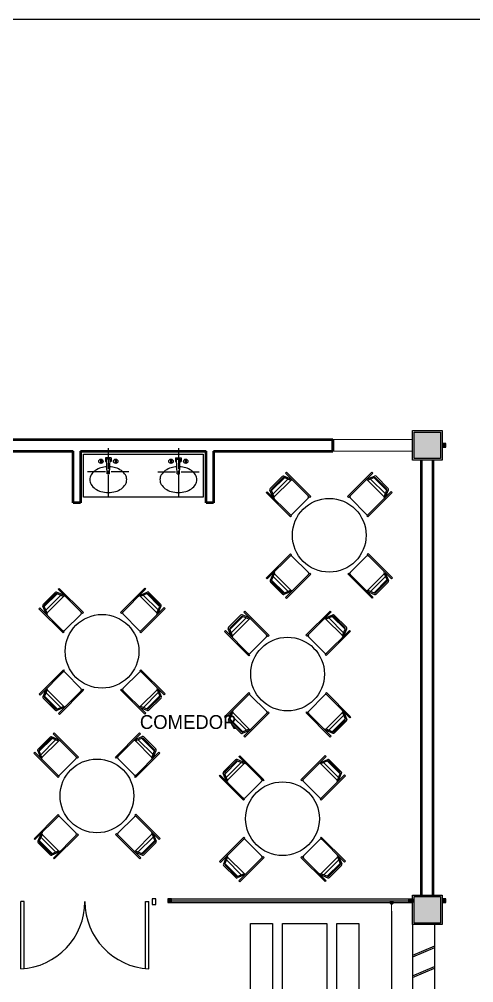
# Model space of a CAD drawing. Header units: millimetres. Extents: x 2523 to 2756, y 378 to 482.
# Drawn here: x 2695.96 to 2702.12, y 389.67 to 402.73 of the extents above; entities that cross this region are included whole.
import ezdxf

# ---------------------------------------------------------------- set-up
doc = ezdxf.new("R2010")
doc.units = ezdxf.units.MM
doc.layers.get('Defpoints').update_dxf_attribs({"color": 8})
for name, color, linetype in [('C-MAESTRA', 253, 'Continuous'), ('CANCEL', 6, 'Continuous'), ('COLUMNAS', 5, 'Continuous'), ('MOB FIJO', 161, 'Continuous'), ('MS', 8, 'Continuous'), ('MUEBLES', 8, 'Continuous'), ('PLANO', 251, 'Continuous'), ('TEXTOS', 3, 'Continuous')]:
    doc.layers.add(name, color=color, linetype=linetype)
doc.layers.add('MUROS', color=7, linetype='Continuous', lineweight=50)
doc.layers.add('murosnuevos', color=5, linetype='Continuous', lineweight=0)
doc.styles.add('Estilo_Generado_2', font='', dxfattribs={"height": 0.125})
doc.styles.add('STYLE1', font='GOTHIC.TTF')
doc.styles.get('Estilo_Generado_2').set_extended_font_data('Arial Occidental')
doc.dimstyles.new('Estilo_Generado__1', dxfattribs={"dimtxt": 0.125, "dimasz": 0.11875, "dimexe": 0.18, "dimexo": 0.2, "dimgap": 0.09, "dimtad": 0, "dimtih": 1, "dimtoh": 1, "dimzin": 0, "dimdsep": 46, "dimtxsty": 'Estilo_Generado_2', "dimblk": 'ARROWHEAD_11', "dimcen": 0.09, "dimse1": 1, "dimse2": 1, "dimclrd": 256, "dimclre": 7, "dimclrt": 7, "dimadec": 0, "dimazin": 0, "dimtfac": 1, "dimtmove": 0, "dimatfit": 3, "dimfxl": 1, "dimtolj": 1, "dimtzin": 0, "dimlwd": -1, "dimarcsym": 0})

# ---------------------------------------------------------------- blocks, each defined once
blk = doc.blocks.new('ARROWHEAD_11')
at = {"color": 0, "linetype": 'Continuous', "lineweight": 0}
blk.add_line((0, 0), (-1, 0), dxfattribs=at)
at = {"color": 0, "linetype": 'Continuous', "lineweight": 0, "const_width": 0.25, "flags": 128}
blk.add_lwpolyline([(-0.125, 0, 1), (0.125, 0, 1)], format="xyb", close=True, dxfattribs=at)
blk = doc.blocks.new('*D461')
at = {"layer": 'C-MAESTRA', "transparency": 16777216}
for p, q in [((2701.011, 390.635), (2701.011, 388.49)), ((2701.011, 386.039), (2701.011, 388.185))]:
    blk.add_line(p, q, dxfattribs=at)
at = {"layer": 'Defpoints', "color": 0, "transparency": 16777216}
for p in [(2701.294, 390.754), (2701.011, 385.921), (2701.294, 385.921)]:
    blk.add_point(p, dxfattribs=at)
at = {"layer": 'C-MAESTRA', "transparency": 16777216, "xscale": 0.11875, "yscale": 0.11875, "zscale": 0.11875}
for p, rotation in [((2701.011, 390.754), 90), ((2701.011, 385.921), 270)]:
    blk.add_blockref('ARROWHEAD_11', p, dxfattribs=dict(at, rotation=rotation))
at = {"layer": 'C-MAESTRA', "color": 7, "transparency": 16777216, "insert": (2701.011, 388.337), "char_height": 0.125, "attachment_point": 5, "style": 'Estilo_Generado_2'}
blk.add_mtext('\\A1;4.83', dxfattribs=at)
blk = doc.blocks.new('COLEXIS')
at = {"layer": 'COLUMNAS'}
blk.add_lwpolyline([(0.2, 0.2), (0.2, -0.2), (-0.2, -0.2), (-0.2, 0.2)], close=True, dxfattribs=at)
blk.add_lwpolyline([(0.2, 0.2), (0.2, -0.2), (-0.2, -0.2), (-0.2, 0.2)], close=True, dxfattribs=at)
blk.add_lwpolyline([(0.2, 0.2), (0.2, -0.2), (-0.2, -0.2), (-0.2, 0.2)], close=True, dxfattribs=at)
at = {"layer": 'COLUMNAS', "color": 251}
blk.add_lwpolyline([(0.18, 0.18), (0.18, -0.18), (-0.18, -0.18), (-0.18, 0.18)], close=True, dxfattribs=at)
blk.add_solid([(-0.18, 0.18), (0.18, 0.18), (-0.18, -0.18), (0.18, -0.18)], dxfattribs=at)

msp = doc.modelspace()

# ---------------------------------------------------------------- linework, layer by layer
at = {"layer": 'CANCEL'}
for p, q in [((2697.9744, 390.8037), (2701.2944, 390.8037)), ((2695.985, 389.8548), (2695.985, 390.7662)), ((2696.0307, 390.7662), (2695.985, 390.7662)), ((2696.0307, 389.8583), (2696.0307, 390.7662)), ((2697.6732, 389.8583), (2697.6732, 390.7662)), ((2697.6732, 390.7662), (2697.7188, 390.7662)), ((2697.7188, 389.8548), (2697.7188, 390.7662)), ((2697.9744, 390.7787), (2701.2944, 390.7787)), ((2697.9744, 390.7537), (2701.2944, 390.7537))]:
    msp.add_line(p, q, dxfattribs=at)
for points in [[(2701.6944, 396.9787), (2701.6944, 396.9287), (2701.7444, 396.9287), (2701.7444, 396.9787)], [(2701.6944, 396.9787), (2701.6944, 396.9287), (2701.7444, 396.9287), (2701.7444, 396.9787)], [(2701.6944, 396.9787), (2701.6944, 396.9287), (2701.7444, 396.9287), (2701.7444, 396.9787)], [(2701.6944, 396.9787), (2701.6944, 396.9287), (2701.7444, 396.9287), (2701.7444, 396.9787)], [(2697.8144, 390.8037), (2697.7644, 390.8037), (2697.7644, 390.7287), (2697.8144, 390.7287)], [(2697.9744, 390.8037), (2697.9744, 390.7537), (2698.0244, 390.7537), (2698.0244, 390.8037)], [(2701.2944, 390.8037), (2701.2944, 390.7537), (2701.2444, 390.7537), (2701.2444, 390.8037)], [(2701.2944, 390.8037), (2701.2944, 390.7537), (2701.2444, 390.7537), (2701.2444, 390.8037)], [(2701.2944, 390.8037), (2701.2944, 390.7537), (2701.2444, 390.7537), (2701.2444, 390.8037)], [(2701.2944, 390.8037), (2701.2944, 390.7537), (2701.2444, 390.7537), (2701.2444, 390.8037)], [(2701.6944, 390.8037), (2701.6944, 390.7537), (2701.7444, 390.7537), (2701.7444, 390.8037)], [(2701.6944, 390.8037), (2701.6944, 390.7537), (2701.7444, 390.7537), (2701.7444, 390.8037)], [(2701.6944, 390.8037), (2701.6944, 390.7537), (2701.7444, 390.7537), (2701.7444, 390.8037)], [(2701.6944, 390.8037), (2701.6944, 390.7537), (2701.7444, 390.7537), (2701.7444, 390.8037)]]:
    msp.add_lwpolyline(points, close=True, dxfattribs=at)
for centre, start, end in [((2695.9394, 390.7662), 272.86598, 0), ((2697.7644, 390.7662), 180, 267.13402)]:
    msp.add_arc(centre, 0.9125, start, end, dxfattribs=at)
for points in [[(2701.6944, 396.9787), (2701.6944, 396.9287), (2701.7444, 396.9787), (2701.7444, 396.9287)], [(2701.6944, 396.9787), (2701.6944, 396.9287), (2701.7444, 396.9787), (2701.7444, 396.9287)], [(2701.6944, 396.9787), (2701.6944, 396.9287), (2701.7444, 396.9787), (2701.7444, 396.9287)], [(2701.6944, 396.9787), (2701.6944, 396.9287), (2701.7444, 396.9787), (2701.7444, 396.9287)], [(2697.9744, 390.8037), (2697.9744, 390.7537), (2698.0244, 390.8037), (2698.0244, 390.7537)], [(2701.2944, 390.8037), (2701.2944, 390.7537), (2701.2444, 390.8037), (2701.2444, 390.7537)], [(2701.2944, 390.8037), (2701.2944, 390.7537), (2701.2444, 390.8037), (2701.2444, 390.7537)], [(2701.2944, 390.8037), (2701.2944, 390.7537), (2701.2444, 390.8037), (2701.2444, 390.7537)], [(2701.2944, 390.8037), (2701.2944, 390.7537), (2701.2444, 390.8037), (2701.2444, 390.7537)], [(2701.6944, 390.8037), (2701.6944, 390.7537), (2701.7444, 390.8037), (2701.7444, 390.7537)], [(2701.6944, 390.8037), (2701.6944, 390.7537), (2701.7444, 390.8037), (2701.7444, 390.7537)], [(2701.6944, 390.8037), (2701.6944, 390.7537), (2701.7444, 390.8037), (2701.7444, 390.7537)], [(2701.6944, 390.8037), (2701.6944, 390.7537), (2701.7444, 390.8037), (2701.7444, 390.7537)]]:
    msp.add_solid(points, dxfattribs=at)
at = {"layer": 'COLUMNAS'}
for points in [[(2701.6944, 397.1537), (2701.6944, 396.7537), (2701.2944, 396.7537), (2701.2944, 397.1537)], [(2701.6944, 397.1537), (2701.6944, 396.7537), (2701.2944, 396.7537), (2701.2944, 397.1537)], [(2701.6944, 390.8537), (2701.6944, 390.4537), (2701.2944, 390.4537), (2701.2944, 390.8537)], [(2701.6944, 390.8537), (2701.6944, 390.4537), (2701.2944, 390.4537), (2701.2944, 390.8537)], [(2701.6944, 390.8537), (2701.6944, 390.4537), (2701.2944, 390.4537), (2701.2944, 390.8537)]]:
    msp.add_lwpolyline(points, close=True, dxfattribs=at)
at = {"layer": 'MOB FIJO'}
for points in [[(2699.0969, 389.4106), (2699.0969, 390.4706), (2699.3969, 390.4706), (2699.3969, 389.4106)], [(2699.5319, 390.4706), (2700.1319, 390.4706), (2700.1319, 389.4106), (2699.5319, 389.4106)], [(2700.2669, 389.4106), (2700.2669, 390.4706), (2700.5669, 390.4706), (2700.5669, 389.4106)]]:
    msp.add_lwpolyline(points, close=True, dxfattribs=at)
at = {"layer": 'MS'}
msp.add_lwpolyline([(2677.5093, 402.7319), (2717.3183, 402.7319)], dxfattribs=at)
at = {"layer": 'MUEBLES'}
for p, q in [((2697.1694, 396.9132), (2697.1694, 396.6325)), ((2698.1194, 396.9132), (2698.1194, 396.6325)), ((2697.0619, 396.7672), (2697.0619, 396.7091)), ((2697.0769, 396.7672), (2697.0769, 396.7091)), ((2697.1544, 396.5682), (2697.1444, 396.7682)), ((2697.1844, 396.5682), (2697.1944, 396.7682)), ((2697.2619, 396.7672), (2697.2619, 396.7091)), ((2697.2769, 396.7672), (2697.2769, 396.7091)), ((2698.0119, 396.7672), (2698.0119, 396.7091)), ((2698.0269, 396.7672), (2698.0269, 396.7091)), ((2698.1044, 396.5682), (2698.0944, 396.7682)), ((2698.1344, 396.5682), (2698.1444, 396.7682)), ((2698.2119, 396.7672), (2698.2119, 396.7091)), ((2698.2269, 396.7672), (2698.2269, 396.7091)), ((2697.1294, 396.5925), (2696.8894, 396.5925)), ((2697.1894, 396.5925), (2697.1494, 396.5925)), ((2697.1844, 396.5682), (2697.1544, 396.5682)), ((2697.1694, 396.6125), (2697.1694, 396.5725)), ((2697.1694, 396.5525), (2697.1694, 396.2632)), ((2697.4494, 396.5925), (2697.2094, 396.5925)), ((2697.8394, 396.5925), (2698.0794, 396.5925)), ((2698.0994, 396.5925), (2698.1394, 396.5925)), ((2698.1044, 396.5682), (2698.1344, 396.5682)), ((2698.1194, 396.6125), (2698.1194, 396.5725)), ((2698.1194, 396.5525), (2698.1194, 396.2632)), ((2698.1594, 396.5925), (2698.3994, 396.5925)), ((2699.5721, 396.5749), (2699.5848, 396.5877)), ((2699.5721, 396.5749), (2699.9012, 396.2458)), ((2699.5848, 396.5877), (2699.914, 396.2585)), ((2700.4141, 396.2604), (2700.7433, 396.5895)), ((2700.4269, 396.2476), (2700.7561, 396.5768)), ((2700.7433, 396.5895), (2700.7561, 396.5768)), ((2699.3655, 396.3683), (2699.5288, 396.5316)), ((2699.3825, 396.3397), (2699.5574, 396.5146)), ((2699.3856, 396.3629), (2699.5342, 396.5115)), ((2699.4024, 396.2924), (2699.6047, 396.4947)), ((2699.6426, 396.4775), (2699.4196, 396.2545)), ((2699.656, 396.491), (2699.5496, 396.5357)), ((2699.6435, 396.4784), (2699.555, 396.5156)), ((2700.6721, 396.4928), (2700.7785, 396.5376)), ((2700.6846, 396.4803), (2700.7731, 396.5175)), ((2700.9085, 396.2564), (2700.6855, 396.4794)), ((2700.7234, 396.4966), (2700.9257, 396.2943)), ((2700.7707, 396.5164), (2700.9456, 396.3415)), ((2700.7939, 396.5134), (2700.9425, 396.3648)), ((2700.7993, 396.5335), (2700.9627, 396.3702)), ((2699.3094, 396.3123), (2699.3222, 396.325)), ((2699.6386, 395.9831), (2699.3094, 396.3123)), ((2699.6513, 395.9959), (2699.3222, 396.325)), ((2699.4061, 396.2411), (2699.3614, 396.3475)), ((2699.4187, 396.2536), (2699.3815, 396.3421)), ((2701.0059, 396.3269), (2700.6768, 395.9977)), ((2701.0187, 396.3141), (2700.6895, 395.985)), ((2700.9094, 396.2555), (2700.9466, 396.344)), ((2700.922, 396.2429), (2700.9667, 396.3494)), ((2701.0059, 396.3269), (2701.0187, 396.3141)), ((2699.8811, 396.239), (2699.6581, 396.016)), ((2699.914, 396.2585), (2699.9012, 396.2458)), ((2700.4269, 396.2476), (2700.4141, 396.2604)), ((2700.6701, 396.0179), (2700.447, 396.2409)), ((2699.6513, 395.9959), (2699.6386, 395.9831)), ((2700.6895, 395.985), (2700.6768, 395.9977)), ((2699.3113, 395.1538), (2699.6404, 395.483)), ((2699.324, 395.1411), (2699.6532, 395.4702)), ((2699.6404, 395.483), (2699.6532, 395.4702)), ((2699.6599, 395.4501), (2699.8829, 395.227)), ((2700.4489, 395.2289), (2700.6719, 395.4519)), ((2700.6786, 395.4721), (2700.6914, 395.4848)), ((2700.6786, 395.4721), (2701.0078, 395.1429)), ((2700.6914, 395.4848), (2701.0206, 395.1557)), ((2699.324, 395.1411), (2699.3113, 395.1538)), ((2699.408, 395.225), (2699.3632, 395.1186)), ((2699.4206, 395.2125), (2699.3834, 395.124)), ((2699.5593, 394.9515), (2699.3844, 395.1264)), ((2699.6066, 394.9714), (2699.4043, 395.1737)), ((2699.4214, 395.2116), (2699.6445, 394.9886)), ((2699.9031, 395.2203), (2699.5739, 394.8912)), ((2699.9158, 395.2076), (2699.5867, 394.8784)), ((2699.9031, 395.2203), (2699.9158, 395.2076)), ((2700.416, 395.2094), (2700.4287, 395.2222)), ((2700.7451, 394.8803), (2700.416, 395.2094)), ((2700.7579, 394.893), (2700.4287, 395.2222)), ((2700.6874, 394.9904), (2700.9104, 395.2134)), ((2700.9276, 395.1755), (2700.7253, 394.9732)), ((2700.9475, 395.1283), (2700.7726, 394.9533)), ((2700.9113, 395.2143), (2700.9485, 395.1258)), ((2700.9238, 395.2269), (2700.9686, 395.1204)), ((2701.0206, 395.1557), (2701.0078, 395.1429)), ((2696.4915, 395.0014), (2696.5043, 395.0141)), ((2696.4915, 395.0014), (2696.8207, 394.6722)), ((2696.5043, 395.0141), (2696.8335, 394.685)), ((2697.3336, 394.6868), (2697.6628, 395.016)), ((2697.3464, 394.674), (2697.6755, 395.0032)), ((2697.6628, 395.016), (2697.6755, 395.0032)), ((2699.5306, 394.9344), (2699.3673, 395.0978)), ((2699.5361, 394.9546), (2699.3874, 395.1032)), ((2699.6453, 394.9877), (2699.5569, 394.9505)), ((2700.6865, 394.9895), (2700.775, 394.9523)), ((2700.9444, 395.105), (2700.7958, 394.9564)), ((2700.9645, 395.0996), (2700.8012, 394.9363)), ((2696.2849, 394.7947), (2696.4482, 394.9581)), ((2696.302, 394.7661), (2696.4769, 394.941)), ((2696.305, 394.7893), (2696.4537, 394.938)), ((2696.3219, 394.7188), (2696.5242, 394.9211)), ((2696.5621, 394.9039), (2696.339, 394.6809)), ((2696.5755, 394.9174), (2696.469, 394.9621)), ((2696.563, 394.9048), (2696.4745, 394.942)), ((2697.5915, 394.9192), (2697.698, 394.964)), ((2697.6041, 394.9067), (2697.6926, 394.9439)), ((2697.828, 394.6828), (2697.605, 394.9058)), ((2697.6429, 394.923), (2697.8452, 394.7207)), ((2697.6902, 394.9429), (2697.8651, 394.768)), ((2697.7134, 394.9398), (2697.862, 394.7912)), ((2697.7188, 394.9599), (2697.8821, 394.7966)), ((2699.6579, 394.9751), (2699.5514, 394.9304)), ((2699.5867, 394.8784), (2699.5739, 394.8912)), ((2700.6739, 394.977), (2700.7804, 394.9322)), ((2700.7579, 394.893), (2700.7451, 394.8803)), ((2696.2289, 394.7387), (2696.2416, 394.7515)), ((2696.558, 394.4095), (2696.2289, 394.7387)), ((2696.5708, 394.4223), (2696.2416, 394.7515)), ((2696.3256, 394.6675), (2696.2809, 394.7739)), ((2696.3382, 394.68), (2696.301, 394.7685)), ((2697.9254, 394.7533), (2697.5963, 394.4242)), ((2697.9382, 394.7406), (2697.609, 394.4114)), ((2697.8289, 394.6819), (2697.8661, 394.7704)), ((2697.8414, 394.6693), (2697.8862, 394.7758)), ((2697.9254, 394.7533), (2697.9382, 394.7406)), ((2696.8005, 394.6655), (2696.5775, 394.4425)), ((2696.8335, 394.685), (2696.8207, 394.6722)), ((2697.3464, 394.674), (2697.3336, 394.6868)), ((2697.5895, 394.4443), (2697.3665, 394.6673)), ((2698.8002, 394.4858), (2698.9635, 394.6491)), ((2698.8173, 394.4572), (2698.9922, 394.6321)), ((2698.8203, 394.4804), (2698.969, 394.629)), ((2698.8372, 394.4099), (2699.0395, 394.6122)), ((2699.0774, 394.595), (2698.8543, 394.372)), ((2699.0908, 394.6085), (2698.9843, 394.6532)), ((2699.0782, 394.5959), (2698.9898, 394.6331)), ((2699.0068, 394.6924), (2699.0196, 394.7052)), ((2699.0068, 394.6924), (2699.336, 394.3633)), ((2699.0196, 394.7052), (2699.3488, 394.376)), ((2699.8489, 394.3779), (2700.1781, 394.707)), ((2699.8617, 394.3651), (2700.1908, 394.6943)), ((2700.1068, 394.6103), (2700.2133, 394.6551)), ((2700.1194, 394.5978), (2700.2079, 394.635)), ((2700.3433, 394.3739), (2700.1203, 394.5969)), ((2700.1582, 394.6141), (2700.3605, 394.4117)), ((2700.1781, 394.707), (2700.1908, 394.6943)), ((2700.2055, 394.6339), (2700.3804, 394.459)), ((2700.2287, 394.6309), (2700.3773, 394.4823)), ((2700.2341, 394.651), (2700.3974, 394.4877)), ((2698.8409, 394.3586), (2698.7961, 394.465)), ((2700.3442, 394.373), (2700.3814, 394.4615)), ((2700.3567, 394.3604), (2700.4015, 394.4669)), ((2696.5708, 394.4223), (2696.558, 394.4095)), ((2697.609, 394.4114), (2697.5963, 394.4242)), ((2698.7442, 394.4298), (2698.7569, 394.4425)), ((2699.0733, 394.1006), (2698.7442, 394.4298)), ((2699.0861, 394.1134), (2698.7569, 394.4425)), ((2698.8535, 394.3711), (2698.8163, 394.4596)), ((2699.3158, 394.3565), (2699.0928, 394.1335)), ((2699.3488, 394.376), (2699.336, 394.3633)), ((2699.8617, 394.3651), (2699.8489, 394.3779)), ((2700.1048, 394.1354), (2699.8818, 394.3584)), ((2700.4407, 394.4444), (2700.1115, 394.1152)), ((2700.4535, 394.4316), (2700.1243, 394.1025)), ((2700.4407, 394.4444), (2700.4535, 394.4316)), ((2699.0861, 394.1134), (2699.0733, 394.1006)), ((2700.1243, 394.1025), (2700.1115, 394.1152)), ((2696.2307, 393.5802), (2696.5599, 393.9094)), ((2696.2435, 393.5675), (2696.5727, 393.8966)), ((2696.5599, 393.9094), (2696.5727, 393.8966)), ((2696.5794, 393.8765), (2696.8024, 393.6535)), ((2697.3684, 393.6553), (2697.5914, 393.8783)), ((2697.5981, 393.8985), (2697.6109, 393.9113)), ((2697.5981, 393.8985), (2697.9273, 393.5693)), ((2697.6109, 393.9113), (2697.94, 393.5821)), ((2696.2435, 393.5675), (2696.2307, 393.5802)), ((2696.3275, 393.6514), (2696.2827, 393.545)), ((2696.34, 393.6389), (2696.3028, 393.5504)), ((2696.4787, 393.3779), (2696.3038, 393.5528)), ((2696.526, 393.3978), (2696.3237, 393.6001)), ((2696.3409, 393.638), (2696.5639, 393.415)), ((2696.8225, 393.6467), (2696.4934, 393.3176)), ((2696.8353, 393.634), (2696.5062, 393.3048)), ((2696.8225, 393.6467), (2696.8353, 393.634)), ((2697.3355, 393.6358), (2697.3482, 393.6486)), ((2697.6646, 393.3067), (2697.3355, 393.6358)), ((2697.6774, 393.3194), (2697.3482, 393.6486)), ((2697.6068, 393.4168), (2697.8299, 393.6399)), ((2697.847, 393.602), (2697.6447, 393.3997)), ((2697.8669, 393.5547), (2697.692, 393.3798)), ((2697.8307, 393.6407), (2697.8679, 393.5523)), ((2697.8433, 393.6533), (2697.8881, 393.5468)), ((2697.94, 393.5821), (2697.9273, 393.5693)), ((2698.746, 393.2713), (2699.0752, 393.6005)), ((2698.7588, 393.2585), (2699.088, 393.5877)), ((2699.0752, 393.6005), (2699.088, 393.5877)), ((2699.0947, 393.5676), (2699.3177, 393.3445)), ((2699.8837, 393.3464), (2700.1067, 393.5694)), ((2700.1134, 393.5896), (2700.1262, 393.6023)), ((2700.1134, 393.5896), (2700.4426, 393.2604)), ((2700.1262, 393.6023), (2700.4553, 393.2732)), ((2696.4501, 393.3609), (2696.2868, 393.5242)), ((2696.4555, 393.381), (2696.3069, 393.5296)), ((2697.606, 393.416), (2697.6944, 393.3788)), ((2697.8639, 393.5315), (2697.7152, 393.3828)), ((2697.884, 393.526), (2697.7207, 393.3627)), ((2696.5774, 393.4016), (2696.4709, 393.3568)), ((2696.5648, 393.4141), (2696.4763, 393.3769)), ((2696.5062, 393.3048), (2696.4934, 393.3176)), ((2697.5934, 393.4034), (2697.6999, 393.3587)), ((2697.6774, 393.3194), (2697.6646, 393.3067)), ((2698.8428, 393.3425), (2698.798, 393.2361)), ((2698.8553, 393.33), (2698.8181, 393.2415)), ((2699.0413, 393.0889), (2698.839, 393.2912)), ((2698.8562, 393.3291), (2699.0792, 393.1061)), ((2699.3378, 393.3378), (2699.0087, 393.0087)), ((2699.3506, 393.3251), (2699.0215, 392.9959)), ((2699.3378, 393.3378), (2699.3506, 393.3251)), ((2699.8507, 393.3269), (2699.8635, 393.3397)), ((2700.1799, 392.9977), (2699.8507, 393.3269)), ((2700.1927, 393.0105), (2699.8635, 393.3397)), ((2700.1221, 393.1079), (2700.3452, 393.3309)), ((2700.3623, 393.293), (2700.16, 393.0907)), ((2700.346, 393.3318), (2700.3832, 393.2433)), ((2700.3586, 393.3444), (2700.4034, 393.2379)), ((2698.7588, 393.2585), (2698.746, 393.2713)), ((2698.9654, 393.0519), (2698.8021, 393.2153)), ((2698.994, 393.069), (2698.8191, 393.2439)), ((2698.9708, 393.0721), (2698.8222, 393.2207)), ((2700.3822, 393.2457), (2700.2073, 393.0708)), ((2700.3792, 393.2225), (2700.2305, 393.0739)), ((2700.3993, 393.2171), (2700.236, 393.0538)), ((2700.4553, 393.2732), (2700.4426, 393.2604)), ((2696.4228, 393.0406), (2696.4355, 393.0534)), ((2696.4228, 393.0406), (2696.7519, 392.7115)), ((2696.4355, 393.0534), (2696.7647, 392.7242)), ((2697.2648, 392.7261), (2697.594, 393.0552)), ((2697.2776, 392.7133), (2697.6068, 393.0425)), ((2697.594, 393.0552), (2697.6068, 393.0425)), ((2699.0927, 393.0926), (2698.9862, 393.0479)), ((2699.0801, 393.1052), (2698.9916, 393.068)), ((2700.1087, 393.0945), (2700.2152, 393.0497)), ((2700.1213, 393.107), (2700.2097, 393.0698)), ((2696.2162, 392.834), (2696.3795, 392.9973)), ((2696.2332, 392.8054), (2696.4081, 392.9803)), ((2696.2363, 392.8286), (2696.3849, 392.9772)), ((2696.2531, 392.7581), (2696.4554, 392.9604)), ((2696.4933, 392.9432), (2696.2703, 392.7202)), ((2696.5068, 392.9566), (2696.4003, 393.0014)), ((2696.4942, 392.9441), (2696.4057, 392.9813)), ((2697.5228, 392.9585), (2697.6293, 393.0033)), ((2697.5354, 392.9459), (2697.6238, 392.9831)), ((2697.7593, 392.722), (2697.5362, 392.9451)), ((2697.5741, 392.9622), (2697.7764, 392.7599)), ((2697.6214, 392.9821), (2697.7963, 392.8072)), ((2697.6446, 392.9791), (2697.7933, 392.8304)), ((2697.6501, 392.9992), (2697.8134, 392.8359)), ((2699.0215, 392.9959), (2699.0087, 393.0087)), ((2700.1927, 393.0105), (2700.1799, 392.9977)), ((2696.1601, 392.778), (2696.1729, 392.7907)), ((2696.4893, 392.4488), (2696.1601, 392.778)), ((2696.5021, 392.4616), (2696.1729, 392.7907)), ((2696.2569, 392.7068), (2696.2121, 392.8132)), ((2696.2694, 392.7193), (2696.2322, 392.8078)), ((2697.8567, 392.7926), (2697.5275, 392.4634)), ((2697.8694, 392.7798), (2697.5403, 392.4507)), ((2697.7601, 392.7212), (2697.7973, 392.8096)), ((2697.7727, 392.7086), (2697.8174, 392.8151)), ((2697.8567, 392.7926), (2697.8694, 392.7798)), ((2696.7318, 392.7047), (2696.5088, 392.4817)), ((2696.7647, 392.7242), (2696.7519, 392.7115)), ((2697.2776, 392.7133), (2697.2648, 392.7261)), ((2697.5208, 392.4836), (2697.2978, 392.7066)), ((2698.7315, 392.5251), (2698.8948, 392.6884)), ((2698.7485, 392.4964), (2698.9234, 392.6713)), ((2698.7516, 392.5197), (2698.9002, 392.6683)), ((2698.7684, 392.4492), (2698.9707, 392.6515)), ((2699.0086, 392.6343), (2698.7856, 392.4113)), ((2699.022, 392.6477), (2698.9156, 392.6925)), ((2699.0095, 392.6352), (2698.921, 392.6724)), ((2698.9381, 392.7317), (2698.9508, 392.7444)), ((2698.9381, 392.7317), (2699.2672, 392.4025)), ((2698.9508, 392.7444), (2699.28, 392.4153)), ((2699.7801, 392.4171), (2700.1093, 392.7463)), ((2699.7929, 392.4044), (2700.1221, 392.7335)), ((2700.0381, 392.6496), (2700.1446, 392.6943)), ((2700.0506, 392.637), (2700.1391, 392.6742)), ((2700.2745, 392.4131), (2700.0515, 392.6361)), ((2700.0894, 392.6533), (2700.2917, 392.451)), ((2700.1093, 392.7463), (2700.1221, 392.7335)), ((2700.1367, 392.6732), (2700.3116, 392.4983)), ((2700.1599, 392.6701), (2700.3086, 392.5215)), ((2700.1653, 392.6902), (2700.3287, 392.5269)), ((2698.7722, 392.3978), (2698.7274, 392.5043)), ((2700.2754, 392.4122), (2700.3126, 392.5007)), ((2700.288, 392.3997), (2700.3327, 392.5061)), ((2696.5021, 392.4616), (2696.4893, 392.4488)), ((2697.5403, 392.4507), (2697.5275, 392.4634)), ((2698.6754, 392.469), (2698.6882, 392.4818)), ((2699.0046, 392.1399), (2698.6754, 392.469)), ((2699.0173, 392.1526), (2698.6882, 392.4818)), ((2698.7847, 392.4104), (2698.7475, 392.4989)), ((2699.2471, 392.3958), (2699.0241, 392.1728)), ((2699.28, 392.4153), (2699.2672, 392.4025)), ((2699.7929, 392.4044), (2699.7801, 392.4171)), ((2700.0361, 392.1746), (2699.8131, 392.3977)), ((2700.372, 392.4836), (2700.0428, 392.1545)), ((2700.3847, 392.4709), (2700.0556, 392.1417)), ((2700.372, 392.4836), (2700.3847, 392.4709)), ((2699.0173, 392.1526), (2699.0046, 392.1399)), ((2700.0556, 392.1417), (2700.0428, 392.1545)), ((2696.162, 391.6195), (2696.4911, 391.9487)), ((2696.1747, 391.6067), (2696.5039, 391.9359)), ((2696.4911, 391.9487), (2696.5039, 391.9359)), ((2696.5106, 391.9157), (2696.7336, 391.6927)), ((2697.2996, 391.6946), (2697.5226, 391.9176)), ((2697.5294, 391.9378), (2697.5421, 391.9505)), ((2697.5294, 391.9378), (2697.8585, 391.6086)), ((2697.5421, 391.9505), (2697.8713, 391.6214)), ((2696.1747, 391.6067), (2696.162, 391.6195)), ((2696.2587, 391.6907), (2696.214, 391.5842)), ((2696.2713, 391.6782), (2696.2341, 391.5897)), ((2696.41, 391.4172), (2696.2351, 391.5921)), ((2696.4573, 391.4371), (2696.255, 391.6394)), ((2696.2722, 391.6773), (2696.4952, 391.4543)), ((2696.7538, 391.686), (2696.4246, 391.3568)), ((2696.7666, 391.6732), (2696.4374, 391.3441)), ((2696.7538, 391.686), (2696.7666, 391.6732)), ((2697.2667, 391.6751), (2697.2795, 391.6879)), ((2697.5959, 391.3459), (2697.2667, 391.6751)), ((2697.6086, 391.3587), (2697.2795, 391.6879)), ((2697.5381, 391.4561), (2697.7611, 391.6791)), ((2697.7783, 391.6412), (2697.576, 391.4389)), ((2697.7982, 391.5939), (2697.6233, 391.419)), ((2697.762, 391.68), (2697.7992, 391.5915)), ((2697.7745, 391.6926), (2697.8193, 391.5861)), ((2697.8713, 391.6214), (2697.8585, 391.6086)), ((2698.6773, 391.3106), (2699.0064, 391.6397)), ((2698.69, 391.2978), (2699.0192, 391.627)), ((2699.0064, 391.6397), (2699.0192, 391.627)), ((2699.0259, 391.6068), (2699.2489, 391.3838)), ((2699.8149, 391.3856), (2700.0379, 391.6087)), ((2700.0447, 391.6288), (2700.0574, 391.6416)), ((2700.0447, 391.6288), (2700.3738, 391.2997)), ((2700.0574, 391.6416), (2700.3866, 391.3124)), ((2696.3814, 391.4001), (2696.218, 391.5634)), ((2696.3868, 391.4202), (2696.2381, 391.5689)), ((2697.7951, 391.5707), (2697.6465, 391.4221)), ((2697.8152, 391.5653), (2697.6519, 391.402)), ((2696.5086, 391.4408), (2696.4022, 391.3961)), ((2696.4961, 391.4534), (2696.4076, 391.4162)), ((2696.4374, 391.3441), (2696.4246, 391.3568)), ((2697.5247, 391.4427), (2697.6311, 391.3979)), ((2697.5372, 391.4552), (2697.6257, 391.418)), ((2697.6086, 391.3587), (2697.5959, 391.3459)), ((2698.774, 391.3818), (2698.7293, 391.2753)), ((2698.7866, 391.3692), (2698.7494, 391.2807)), ((2698.9726, 391.1281), (2698.7703, 391.3304)), ((2698.7874, 391.3683), (2699.0105, 391.1453)), ((2699.2691, 391.3771), (2698.9399, 391.0479)), ((2699.2819, 391.3643), (2698.9527, 391.0352)), ((2699.2691, 391.3771), (2699.2819, 391.3643)), ((2699.782, 391.3662), (2699.7948, 391.3789)), ((2700.1112, 391.037), (2699.782, 391.3662)), ((2700.1239, 391.0498), (2699.7948, 391.3789)), ((2700.0534, 391.1472), (2700.2764, 391.3702)), ((2700.2936, 391.3323), (2700.0913, 391.13)), ((2700.2773, 391.3711), (2700.3145, 391.2826)), ((2700.2898, 391.3836), (2700.3346, 391.2772)), ((2698.69, 391.2978), (2698.6773, 391.3106)), ((2698.8966, 391.0912), (2698.7333, 391.2545)), ((2698.9253, 391.1082), (2698.7504, 391.2832)), ((2698.9021, 391.1113), (2698.7534, 391.2599)), ((2700.3135, 391.285), (2700.1386, 391.1101)), ((2700.3104, 391.2618), (2700.1618, 391.1132)), ((2700.3305, 391.2564), (2700.1672, 391.0931)), ((2700.3866, 391.3124), (2700.3738, 391.2997)), ((2699.0239, 391.1319), (2698.9174, 391.0871)), ((2699.0114, 391.1444), (2698.9229, 391.1072)), ((2700.0399, 391.1337), (2700.1464, 391.089)), ((2700.0525, 391.1463), (2700.141, 391.1091)), ((2698.9527, 391.0352), (2698.9399, 391.0479)), ((2700.1239, 391.0498), (2700.1112, 391.037))]:
    msp.add_line(p, q, dxfattribs=at)
msp.add_lwpolyline([(2696.8344, 396.8337), (2698.4544, 396.8337), (2698.4544, 396.2487), (2696.8344, 396.2487)], close=True, dxfattribs=at)
for centre, radius in [((2697.0694, 396.7382), 0.03), ((2697.2694, 396.7382), 0.03), ((2698.0194, 396.7382), 0.03), ((2698.2194, 396.7382), 0.03), ((2700.165, 395.734), 0.5), ((2697.0845, 394.1604), 0.5), ((2699.5998, 393.8515), 0.5), ((2697.0157, 392.1997), 0.5), ((2699.531, 391.8907), 0.5)]:
    msp.add_circle(centre, radius, dxfattribs=at)
for centre, radius, start, end in [((2697.044, 396.4882), 0.1246, 149.38577, 180), ((2697.1042, 396.4526), 0.1945, 124.99202, 149.38577), ((2697.1436, 396.3962), 0.2633, 106.16949, 124.99202), ((2697.1694, 396.3073), 0.3559, 93.17661, 106.16949), ((2697.1694, 396.3073), 0.3559, 73.83051, 86.82339), ((2697.1952, 396.3962), 0.2633, 55.00798, 73.83051), ((2697.2346, 396.4526), 0.1945, 30.61423, 55.00798), ((2697.2948, 396.4882), 0.1246, 0, 30.61423), ((2697.994, 396.4882), 0.1246, 149.38577, 180), ((2698.0542, 396.4526), 0.1945, 124.99202, 149.38577), ((2698.0936, 396.3962), 0.2633, 106.16949, 124.99202), ((2698.1194, 396.3073), 0.3559, 93.17661, 106.16949), ((2698.1194, 396.3073), 0.3559, 73.83051, 86.82339), ((2698.1452, 396.3962), 0.2633, 55.00798, 73.83051), ((2698.1846, 396.4526), 0.1945, 30.61423, 55.00798), ((2698.2448, 396.4882), 0.1246, 0, 30.61423), ((2697.044, 396.4882), 0.1246, 180, 210.61423), ((2697.1042, 396.5238), 0.1945, 210.61423, 235.00798), ((2697.2346, 396.5238), 0.1945, 304.99202, 329.38577), ((2697.2948, 396.4882), 0.1246, 329.38577, 0), ((2697.994, 396.4882), 0.1246, 180, 210.61423), ((2698.0542, 396.5238), 0.1945, 210.61423, 235.00798), ((2698.1846, 396.5238), 0.1945, 304.99202, 329.38577), ((2698.2448, 396.4882), 0.1246, 329.38577, 0), ((2699.5422, 396.5182), 0.019, 67.19546, 135), ((2699.5476, 396.4981), 0.019, 67.19546, 135), ((2699.656, 396.4641), 0.019, 45, 135), ((2700.6721, 396.4659), 0.019, 45, 135), ((2700.7805, 396.4999), 0.019, 45, 112.80454), ((2700.7859, 396.5201), 0.019, 45, 112.80454), ((2697.1436, 396.5801), 0.2633, 235.00798, 253.83051), ((2697.1694, 396.6691), 0.3559, 253.83051, 270), ((2697.1694, 396.6691), 0.3559, 270, 286.16949), ((2697.1952, 396.5801), 0.2633, 286.16949, 304.99202), ((2698.0936, 396.5801), 0.2633, 235.00798, 253.83051), ((2698.1194, 396.6691), 0.3559, 253.83051, 270), ((2698.1194, 396.6691), 0.3559, 270, 286.16949), ((2698.1452, 396.5801), 0.2633, 286.16949, 304.99202), ((2699.3789, 396.3549), 0.019, 135, 202.80454), ((2699.399, 396.3495), 0.019, 135, 202.80454), ((2700.9291, 396.3513), 0.019, 337.19546, 45), ((2700.9492, 396.3567), 0.019, 337.19546, 45), ((2699.433, 396.2411), 0.019, 135, 225), ((2699.8676, 396.2525), 0.019, 315, 45), ((2700.4605, 396.2543), 0.019, 135, 225), ((2700.8951, 396.2429), 0.019, 315, 45), ((2699.6446, 396.0295), 0.019, 225, 315), ((2700.6835, 396.0313), 0.019, 225, 315), ((2699.6465, 395.4366), 0.019, 45, 135), ((2700.6854, 395.4385), 0.019, 45, 135), ((2699.3808, 395.1112), 0.019, 157.19546, 225), ((2699.4009, 395.1166), 0.019, 157.19546, 225), ((2699.4349, 395.225), 0.019, 135, 225), ((2699.8695, 395.2136), 0.019, 315, 45), ((2700.4623, 395.2155), 0.019, 135, 225), ((2700.897, 395.2269), 0.019, 315, 45), ((2700.931, 395.1185), 0.019, 315, 22.80454), ((2700.9511, 395.1131), 0.019, 315, 22.80454), ((2699.6579, 395.002), 0.019, 225, 315), ((2700.6739, 395.0039), 0.019, 225, 315), ((2696.4617, 394.9446), 0.019, 67.19546, 135), ((2696.4671, 394.9245), 0.019, 67.19546, 135), ((2696.5755, 394.8905), 0.019, 45, 135), ((2697.5915, 394.8924), 0.019, 45, 135), ((2697.7, 394.9264), 0.019, 45, 112.80454), ((2697.7054, 394.9465), 0.019, 45, 112.80454), ((2699.5441, 394.9479), 0.019, 225, 292.80454), ((2699.5495, 394.968), 0.019, 225, 292.80454), ((2700.7823, 394.9698), 0.019, 247.19546, 315), ((2700.7878, 394.9497), 0.019, 247.19546, 315), ((2696.2984, 394.7813), 0.019, 135, 202.80454), ((2696.3185, 394.7759), 0.019, 135, 202.80454), ((2697.8486, 394.7778), 0.019, 337.19546, 45), ((2697.8687, 394.7832), 0.019, 337.19546, 45), ((2696.3525, 394.6675), 0.019, 135, 225), ((2696.7871, 394.6789), 0.019, 315, 45), ((2697.3799, 394.6808), 0.019, 135, 225), ((2697.8146, 394.6693), 0.019, 315, 45), ((2698.977, 394.6357), 0.019, 67.19546, 135), ((2698.9824, 394.6156), 0.019, 67.19546, 135), ((2699.0908, 394.5816), 0.019, 45, 135), ((2700.1068, 394.5834), 0.019, 45, 135), ((2700.2152, 394.6174), 0.019, 45, 112.80454), ((2700.2207, 394.6376), 0.019, 45, 112.80454), ((2698.8137, 394.4724), 0.019, 135, 202.80454), ((2698.8338, 394.467), 0.019, 135, 202.80454), ((2700.3639, 394.4688), 0.019, 337.19546, 45), ((2700.384, 394.4742), 0.019, 337.19546, 45), ((2696.5641, 394.4559), 0.019, 225, 315), ((2697.603, 394.4577), 0.019, 225, 315), ((2698.8678, 394.3586), 0.019, 135, 225), ((2699.3024, 394.37), 0.019, 315, 45), ((2699.8952, 394.3718), 0.019, 135, 225), ((2700.3299, 394.3604), 0.019, 315, 45), ((2699.0794, 394.147), 0.019, 225, 315), ((2700.1183, 394.1488), 0.019, 225, 315), ((2696.5659, 393.863), 0.019, 45, 135), ((2697.6048, 393.8649), 0.019, 45, 135), ((2696.3203, 393.543), 0.019, 157.19546, 225), ((2696.3543, 393.6514), 0.019, 135, 225), ((2696.789, 393.64), 0.019, 315, 45), ((2697.3818, 393.6419), 0.019, 135, 225), ((2697.8164, 393.6533), 0.019, 315, 45), ((2697.8504, 393.5449), 0.019, 315, 22.80454), ((2697.8705, 393.5395), 0.019, 315, 22.80454), ((2699.0812, 393.5541), 0.019, 45, 135), ((2700.1201, 393.556), 0.019, 45, 135), ((2696.3002, 393.5376), 0.019, 157.19546, 225), ((2697.5934, 393.4303), 0.019, 225, 315), ((2696.4635, 393.3743), 0.019, 225, 292.80454), ((2696.469, 393.3944), 0.019, 225, 292.80454), ((2696.5774, 393.4284), 0.019, 225, 315), ((2697.7018, 393.3963), 0.019, 247.19546, 315), ((2697.7072, 393.3762), 0.019, 247.19546, 315), ((2698.8696, 393.3425), 0.019, 135, 225), ((2699.3043, 393.3311), 0.019, 315, 45), ((2699.8971, 393.333), 0.019, 135, 225), ((2700.3317, 393.3444), 0.019, 315, 45), ((2698.8155, 393.2287), 0.019, 157.19546, 225), ((2698.8356, 393.2341), 0.019, 157.19546, 225), ((2700.3657, 393.236), 0.019, 315, 22.80454), ((2700.3858, 393.2306), 0.019, 315, 22.80454), ((2698.9788, 393.0654), 0.019, 225, 292.80454), ((2698.9843, 393.0855), 0.019, 225, 292.80454), ((2699.0927, 393.1195), 0.019, 225, 315), ((2700.1087, 393.1214), 0.019, 225, 315), ((2700.2171, 393.0873), 0.019, 247.19546, 315), ((2700.2225, 393.0672), 0.019, 247.19546, 315), ((2696.3929, 392.9839), 0.019, 67.19546, 135), ((2696.3983, 392.9638), 0.019, 67.19546, 135), ((2696.5068, 392.9298), 0.019, 45, 135), ((2697.5228, 392.9316), 0.019, 45, 135), ((2697.6312, 392.9656), 0.019, 45, 112.80454), ((2697.6366, 392.9857), 0.019, 45, 112.80454), ((2696.2296, 392.8206), 0.019, 135, 202.80454), ((2696.2497, 392.8152), 0.019, 135, 202.80454), ((2697.7798, 392.817), 0.019, 337.19546, 45), ((2697.7999, 392.8224), 0.019, 337.19546, 45), ((2696.2837, 392.7068), 0.019, 135, 225), ((2696.7184, 392.7182), 0.019, 315, 45), ((2697.3112, 392.72), 0.019, 135, 225), ((2697.7458, 392.7086), 0.019, 315, 45), ((2698.9082, 392.675), 0.019, 67.19546, 135), ((2698.9136, 392.6548), 0.019, 67.19546, 135), ((2699.022, 392.6208), 0.019, 45, 135), ((2700.0381, 392.6227), 0.019, 45, 135), ((2700.1465, 392.6567), 0.019, 45, 112.80454), ((2700.1519, 392.6768), 0.019, 45, 112.80454), ((2698.7449, 392.5116), 0.019, 135, 202.80454), ((2698.765, 392.5062), 0.019, 135, 202.80454), ((2700.2951, 392.5081), 0.019, 337.19546, 45), ((2700.3152, 392.5135), 0.019, 337.19546, 45), ((2696.4953, 392.4951), 0.019, 225, 315), ((2697.5342, 392.497), 0.019, 225, 315), ((2698.799, 392.3978), 0.019, 135, 225), ((2699.2337, 392.4092), 0.019, 315, 45), ((2699.8265, 392.4111), 0.019, 135, 225), ((2700.2611, 392.3997), 0.019, 315, 45), ((2699.0106, 392.1862), 0.019, 225, 315), ((2700.0495, 392.1881), 0.019, 225, 315), ((2696.4972, 391.9023), 0.019, 45, 135), ((2697.5361, 391.9042), 0.019, 45, 135), ((2696.2516, 391.5823), 0.019, 157.19546, 225), ((2696.2856, 391.6907), 0.019, 135, 225), ((2696.7202, 391.6793), 0.019, 315, 45), ((2697.313, 391.6811), 0.019, 135, 225), ((2697.7477, 391.6926), 0.019, 315, 45), ((2697.7817, 391.5842), 0.019, 315, 22.80454), ((2697.8018, 391.5787), 0.019, 315, 22.80454), ((2699.0125, 391.5934), 0.019, 45, 135), ((2700.0514, 391.5952), 0.019, 45, 135), ((2696.2315, 391.5769), 0.019, 157.19546, 225), ((2697.5247, 391.4695), 0.019, 225, 315), ((2696.3948, 391.4136), 0.019, 225, 292.80454), ((2696.4002, 391.4337), 0.019, 225, 292.80454), ((2696.5086, 391.4677), 0.019, 225, 315), ((2697.6331, 391.4355), 0.019, 247.19546, 315), ((2697.6385, 391.4154), 0.019, 247.19546, 315), ((2698.8009, 391.3818), 0.019, 135, 225), ((2699.2355, 391.3704), 0.019, 315, 45), ((2699.8283, 391.3722), 0.019, 135, 225), ((2700.263, 391.3836), 0.019, 315, 45), ((2698.7468, 391.268), 0.019, 157.19546, 225), ((2698.7669, 391.2734), 0.019, 157.19546, 225), ((2700.297, 391.2752), 0.019, 315, 22.80454), ((2700.3171, 391.2698), 0.019, 315, 22.80454), ((2698.9101, 391.1046), 0.019, 225, 292.80454), ((2698.9155, 391.1247), 0.019, 225, 292.80454), ((2699.0239, 391.1588), 0.019, 225, 315), ((2700.0399, 391.1606), 0.019, 225, 315), ((2700.1484, 391.1266), 0.019, 247.19546, 315), ((2700.1538, 391.1065), 0.019, 247.19546, 315)]:
    msp.add_arc(centre, radius, start, end, dxfattribs=at)
at = {"layer": 'MUROS'}
for p, q in [((2695.3944, 397.0337), (2700.2144, 397.0337)), ((2700.2144, 396.8737), (2700.2144, 397.0337)), ((2700.2144, 397.0337), (2700.2144, 396.8737)), ((2700.2144, 396.8737), (2700.2144, 397.0337)), ((2700.2144, 397.0337), (2700.2144, 396.8737)), ((2695.3944, 396.8737), (2696.6944, 396.8737)), ((2696.6944, 396.1737), (2696.6944, 396.8737)), ((2696.7944, 396.8737), (2698.4944, 396.8737)), ((2696.7944, 396.8737), (2696.7944, 396.1737)), ((2698.4944, 396.1737), (2698.4944, 396.8737)), ((2698.5944, 396.8737), (2700.2144, 396.8737)), ((2698.5944, 396.8737), (2698.5944, 396.1737)), ((2701.4144, 390.8537), (2701.4144, 396.7537)), ((2701.5744, 390.8537), (2701.5744, 396.7537)), ((2696.7944, 396.1737), (2696.6944, 396.1737)), ((2698.5944, 396.1737), (2698.4944, 396.1737))]:
    msp.add_line(p, q, dxfattribs=at)
at = {"layer": 'murosnuevos'}
for p, q in [((2700.2144, 397.0337), (2701.2944, 397.0337)), ((2700.2144, 397.0337), (2701.2944, 397.0337)), ((2700.2144, 396.8737), (2701.2944, 396.8737)), ((2700.2144, 396.8737), (2701.2944, 396.8737))]:
    msp.add_line(p, q, dxfattribs=at)
at = {"layer": 'PLANO', "linetype": 'Continuous'}
for p, q in [((2697.1294, 396.7832), (2697.1294, 396.7332)), ((2697.2094, 396.7832), (2697.1294, 396.7832)), ((2697.1462, 396.7332), (2697.1294, 396.7332)), ((2697.1944, 396.7682), (2697.1444, 396.7682)), ((2697.2094, 396.7332), (2697.1927, 396.7332)), ((2697.2094, 396.7832), (2697.2094, 396.7332)), ((2698.0794, 396.7832), (2698.0794, 396.7332)), ((2698.0794, 396.7832), (2698.1594, 396.7832)), ((2698.0794, 396.7332), (2698.0962, 396.7332)), ((2698.0944, 396.7682), (2698.1444, 396.7682)), ((2698.1427, 396.7332), (2698.1594, 396.7332)), ((2698.1594, 396.7832), (2698.1594, 396.7332)), ((2701.2944, 390.4537), (2701.2944, 385.6206)), ((2701.5944, 390.4537), (2701.5944, 385.6206)), ((2701.5944, 390.1608), (2701.2944, 390.0351)), ((2701.5944, 390.1391), (2701.2944, 390.0135)), ((2701.2944, 389.7595), (2701.5944, 389.885)), ((2701.2944, 389.7378), (2701.5944, 389.8633))]:
    msp.add_line(p, q, dxfattribs=at)

# ---------------------------------------------------------------- block references
at = {"layer": 'COLUMNAS', "color": 251}
for p in [(2701.4944, 396.9537), (2701.4944, 390.6537)]:
    msp.add_blockref('COLEXIS', p, dxfattribs=at)

# ---------------------------------------------------------------- texts
at = {"layer": 'TEXTOS', "style": 'STYLE1'}
msp.add_text('COMEDOR', height=0.1875, rotation=360, dxfattribs=at).set_placement((2697.5974, 393.1076))

# ---------------------------------------------------------------- dimensions: what is measured, and where the dimension line sits
at = {"layer": 'C-MAESTRA'}
dim = msp.add_aligned_dim(p1=(2701.2944, 390.7537), p2=(2701.2944, 385.9206), distance=-0.2838, dimstyle='Estilo_Generado__1', dxfattribs=at)
dim.commit()
dim.dimension.update_dxf_attribs({"geometry": '*D461', "text_midpoint": (2701.0106, 388.3371)})

doc.saveas('drawing.dxf')
